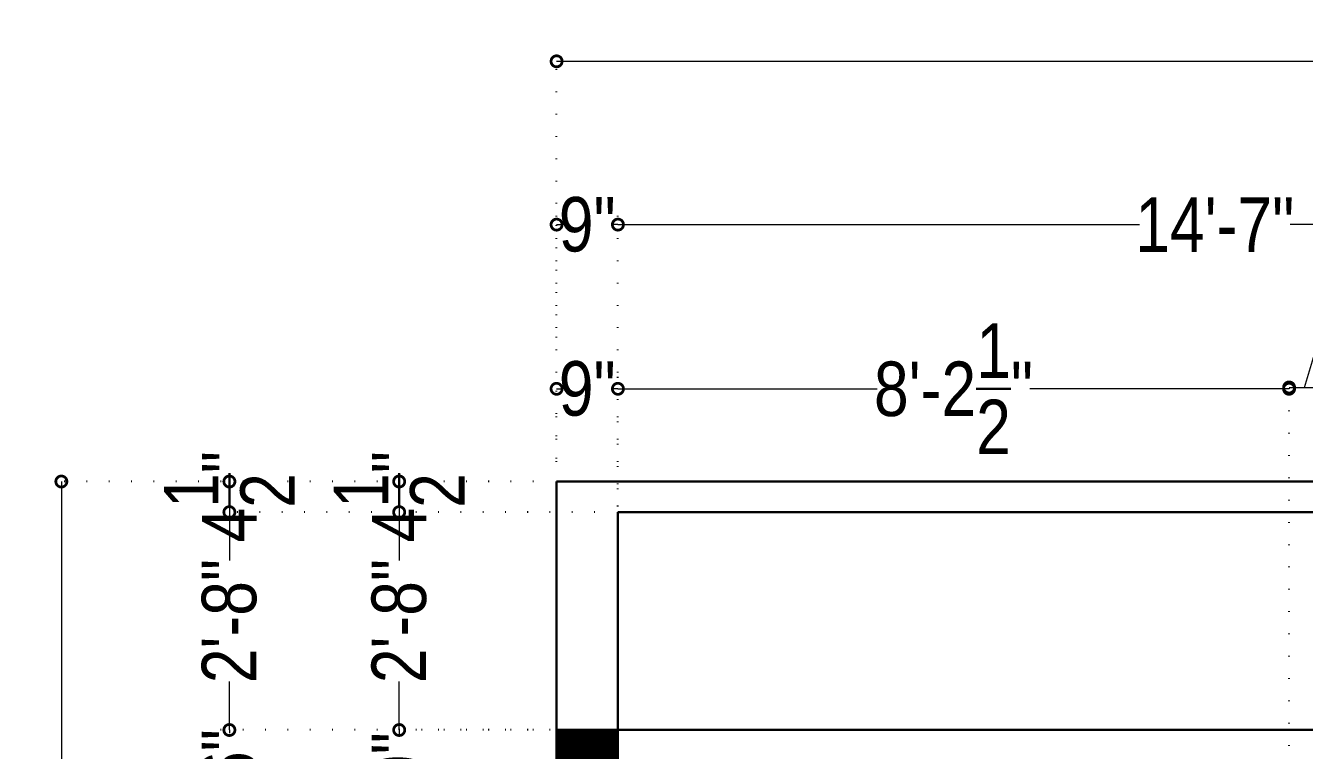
# Model space of a CAD drawing. Extents: x -454308 to 890911, y -14103 to 1343694.
# Drawn here: x 197367.3 to 197554.9, y 662159.2 to 662265.7 of the extents above; entities that cross this region are included whole.
import ezdxf

# ---------------------------------------------------------------- set-up
doc = ezdxf.new("R2010")
doc.units = 0
doc.header["$MEASUREMENT"] = 0
doc.header["$PDMODE"] = 32
doc.linetypes.add('DOT2', pattern=[3.175, 0, -3.175])
doc.layers.add('A-Wall', color=7, linetype='Continuous', lineweight=30)
doc.layers.add('AR- Dim', color=159, linetype='Continuous', lineweight=9)
doc.styles.add('AA_03.50', font='ARIALN.TTF', dxfattribs={"height": 8})
doc.dimstyles.new('AA_03.50', dxfattribs={"dimtxt": 9, "dimasz": 3.25, "dimexe": 1.75, "dimexo": 3.375, "dimgap": 0.09, "dimtad": 0, "dimdec": 0, "dimzin": 3, "dimdsep": 46, "dimlunit": 4, "dimtxsty": 'AA_03.50', "dimblk": 'DOTSMALL', "dimcen": 0.09, "dimclre": 7, "dimadec": 0, "dimazin": 0, "dimtfac": 1, "dimtdec": 0, "dimtofl": 0, "dimtmove": 0, "dimatfit": 3, "dimfxl": 1, "dimtolj": 1, "dimtzin": 0, "dimlwd": -1, "dimarcsym": 0})

# ---------------------------------------------------------------- blocks, each defined once
blk = doc.blocks.new('EGVSVS')
at = {"layer": 'A-Wall'}
h = blk.add_hatch(dxfattribs=at)
h.set_pattern_fill('ANSI31', color=256, style=0)
h.set_pattern_definition([(45, (0, 0), (-0.088388347648, 0.088388347648), [])])
h.paths.add_polyline_path([(188258.49, 672097.51), (188258.49, 672106.51), (188240.49, 672106.51), (188240.49, 672097.51)])
blk.add_lwpolyline([(188240.49, 672106.51), (188258.49, 672106.51), (188258.49, 672097.51), (188240.49, 672097.51)], close=True, dxfattribs=at)
blk = doc.blocks.new('_DotSmall')
at = {"color": 0, "linetype": 'ByBlock', "const_width": 0.5}
blk.add_lwpolyline([(-0.0625, 0, 1), (0.0625, 0, 1)], format="xyb", close=True, dxfattribs=at)
blk = doc.blocks.new('*D93')
at = {"layer": 'AR- Dim', "color": 7, "linetype": 'DOT2', "lineweight": -2, "transparency": 16777216}
for p, q in [((197445.19, 662219.9), (197445.19, 662262.21)), ((198165.16, 662219.9), (198165.16, 662262.21))]:
    blk.add_line(p, q, dxfattribs=at)
at = {"layer": 'AR- Dim', "color": 0, "transparency": 16777216}
for p, q in [((197445.19, 662260.46), (197793.79, 662260.46)), ((198165.16, 662260.46), (197816.56, 662260.46))]:
    blk.add_line(p, q, dxfattribs=at)
at = {"layer": 'DEFPOINTS', "color": 0, "lineweight": 30, "transparency": 16777216}
for p in [(198165.16, 662260.46), (197445.19, 662216.52), (198165.16, 662216.52)]:
    blk.add_point(p, dxfattribs=at)
at = {"layer": 'AR- Dim', "color": 0, "transparency": 16777216, "xscale": 3.25, "yscale": 3.25, "zscale": 3.25, "rotation": 180}
blk.add_blockref('_DotSmall', (197445.19, 662260.46), dxfattribs=at)
at = {"layer": 'AR- Dim', "color": 0, "transparency": 16777216, "xscale": 3.25, "yscale": 3.25, "zscale": 3.25}
blk.add_blockref('_DotSmall', (198165.16, 662260.46), dxfattribs=at)
at = {"layer": 'AR- Dim', "color": 0, "lineweight": 30, "transparency": 16777216, "insert": (197805.18, 662260.46), "char_height": 8, "attachment_point": 5, "style": 'AA_03.50'}
blk.add_mtext('\\A1;60\'-0"', dxfattribs=at)
blk = doc.blocks.new('*D98')
at = {"layer": 'AR- Dim', "color": 7, "linetype": 'DOT2', "lineweight": -2, "transparency": 16777216}
for p, q in [((197445.19, 662202.11), (197445.19, 662214.1)), ((197454.19, 662197.61), (197454.19, 662214.1))]:
    blk.add_line(p, q, dxfattribs=at)
at = {"layer": 'AR- Dim', "color": 0, "transparency": 16777216}
for p, q in [((197445.19, 662212.35), (197445.82, 662212.35)), ((197454.19, 662212.35), (197453.56, 662212.35))]:
    blk.add_line(p, q, dxfattribs=at)
at = {"layer": 'DEFPOINTS', "color": 0, "lineweight": 30, "transparency": 16777216}
for p in [(197454.19, 662212.35), (197445.19, 662198.73), (197454.19, 662194.23)]:
    blk.add_point(p, dxfattribs=at)
at = {"layer": 'AR- Dim', "color": 0, "transparency": 16777216, "xscale": 3.25, "yscale": 3.25, "zscale": 3.25, "rotation": 180}
blk.add_blockref('_DotSmall', (197445.19, 662212.35), dxfattribs=at)
at = {"layer": 'AR- Dim', "color": 0, "transparency": 16777216, "xscale": 3.25, "yscale": 3.25, "zscale": 3.25}
blk.add_blockref('_DotSmall', (197454.19, 662212.35), dxfattribs=at)
at = {"layer": 'AR- Dim', "color": 0, "lineweight": 30, "transparency": 16777216, "insert": (197449.69, 662212.35), "char_height": 8, "attachment_point": 5, "style": 'AA_03.50'}
blk.add_mtext('\\A1;9"', dxfattribs=at)
blk = doc.blocks.new('*D99')
at = {"layer": 'AR- Dim', "color": 7, "linetype": 'DOT2', "lineweight": -2, "transparency": 16777216}
for p, q in [((197454.19, 662197.61), (197454.19, 662214.1)), ((197552.69, 662156.65), (197552.69, 662214.1))]:
    blk.add_line(p, q, dxfattribs=at)
at = {"layer": 'AR- Dim', "color": 0, "transparency": 16777216}
for p, q in [((197454.19, 662212.35), (197492.22, 662212.35)), ((197552.69, 662212.35), (197514.66, 662212.35))]:
    blk.add_line(p, q, dxfattribs=at)
at = {"layer": 'DEFPOINTS', "color": 0, "lineweight": 30, "transparency": 16777216}
for p in [(197552.69, 662212.35), (197454.19, 662194.23), (197552.69, 662153.27)]:
    blk.add_point(p, dxfattribs=at)
at = {"layer": 'AR- Dim', "color": 0, "transparency": 16777216, "xscale": 3.25, "yscale": 3.25, "zscale": 3.25, "rotation": 180}
blk.add_blockref('_DotSmall', (197454.19, 662212.35), dxfattribs=at)
at = {"layer": 'AR- Dim', "color": 0, "transparency": 16777216, "xscale": 3.25, "yscale": 3.25, "zscale": 3.25}
blk.add_blockref('_DotSmall', (197552.69, 662212.35), dxfattribs=at)
at = {"layer": 'AR- Dim', "color": 0, "lineweight": 30, "transparency": 16777216, "insert": (197503.44, 662212.35), "char_height": 8, "attachment_point": 5, "style": 'AA_03.50'}
blk.add_mtext('\\A1;8\'-2{\\H1.000000x;\\S1/2;}"', dxfattribs=at)
blk = doc.blocks.new('*D100')
at = {"layer": 'AR- Dim', "color": 0, "transparency": 16777216}
for p, q in [((197554.94, 662212.55), (197558.32, 662223.81)), ((197558.32, 662223.81), (197558.5, 662223.81)), ((197552.69, 662212.55), (197557.19, 662212.55))]:
    blk.add_line(p, q, dxfattribs=at)
at = {"layer": 'AR- Dim', "color": 7, "linetype": 'DOT2', "lineweight": -2, "transparency": 16777216}
for p, q in [((197552.69, 662156.65), (197552.69, 662214.3)), ((197557.19, 662156.65), (197557.19, 662214.3))]:
    blk.add_line(p, q, dxfattribs=at)
at = {"layer": 'DEFPOINTS', "color": 0, "lineweight": 30, "transparency": 16777216}
for p in [(197557.19, 662212.55), (197552.69, 662153.27), (197557.19, 662153.27)]:
    blk.add_point(p, dxfattribs=at)
at = {"layer": 'AR- Dim', "color": 0, "transparency": 16777216, "xscale": 3.25, "yscale": 3.25, "zscale": 3.25, "rotation": 180}
blk.add_blockref('_DotSmall', (197552.69, 662212.55), dxfattribs=at)
at = {"layer": 'AR- Dim', "color": 0, "transparency": 16777216, "xscale": 3.25, "yscale": 3.25, "zscale": 3.25}
blk.add_blockref('_DotSmall', (197557.19, 662212.55), dxfattribs=at)
at = {"layer": 'AR- Dim', "color": 0, "lineweight": 30, "transparency": 16777216, "insert": (197564.9, 662223.81), "char_height": 8, "attachment_point": 5, "style": 'AA_03.50'}
blk.add_mtext('\\A1;4{\\H1.000000x;\\S1/2;}"', dxfattribs=at)
blk = doc.blocks.new('*D112')
at = {"layer": 'AR- Dim', "color": 7, "linetype": 'DOT2', "lineweight": -2, "transparency": 16777216}
for p, q in [((197445.19, 662165.61), (197445.19, 662238.22)), ((197454.19, 662165.61), (197454.19, 662238.22))]:
    blk.add_line(p, q, dxfattribs=at)
at = {"layer": 'AR- Dim', "color": 0, "transparency": 16777216}
for p, q in [((197445.19, 662236.47), (197445.82, 662236.47)), ((197454.19, 662236.47), (197453.56, 662236.47))]:
    blk.add_line(p, q, dxfattribs=at)
at = {"layer": 'DEFPOINTS', "color": 0, "lineweight": 30, "transparency": 16777216}
for p in [(197454.19, 662236.47), (197445.19, 662162.23), (197454.19, 662162.23)]:
    blk.add_point(p, dxfattribs=at)
at = {"layer": 'AR- Dim', "color": 0, "transparency": 16777216, "xscale": 3.25, "yscale": 3.25, "zscale": 3.25, "rotation": 180}
blk.add_blockref('_DotSmall', (197445.19, 662236.47), dxfattribs=at)
at = {"layer": 'AR- Dim', "color": 0, "transparency": 16777216, "xscale": 3.25, "yscale": 3.25, "zscale": 3.25}
blk.add_blockref('_DotSmall', (197454.19, 662236.47), dxfattribs=at)
at = {"layer": 'AR- Dim', "color": 0, "lineweight": 30, "transparency": 16777216, "insert": (197449.69, 662236.47), "char_height": 8, "attachment_point": 5, "style": 'AA_03.50'}
blk.add_mtext('\\A1;9"', dxfattribs=at)
blk = doc.blocks.new('*D113')
at = {"layer": 'AR- Dim', "color": 7, "linetype": 'DOT2', "lineweight": -2, "transparency": 16777216}
for p, q in [((197454.19, 662165.61), (197454.19, 662238.22)), ((197629.36, 662165.61), (197629.36, 662238.22))]:
    blk.add_line(p, q, dxfattribs=at)
at = {"layer": 'AR- Dim', "color": 0, "transparency": 16777216}
for p, q in [((197454.19, 662236.47), (197530.72, 662236.47)), ((197629.36, 662236.47), (197552.84, 662236.47))]:
    blk.add_line(p, q, dxfattribs=at)
at = {"layer": 'DEFPOINTS', "color": 0, "lineweight": 30, "transparency": 16777216}
for p in [(197629.36, 662236.47), (197454.19, 662162.23), (197629.36, 662162.23)]:
    blk.add_point(p, dxfattribs=at)
at = {"layer": 'AR- Dim', "color": 0, "transparency": 16777216, "xscale": 3.25, "yscale": 3.25, "zscale": 3.25, "rotation": 180}
blk.add_blockref('_DotSmall', (197454.19, 662236.47), dxfattribs=at)
at = {"layer": 'AR- Dim', "color": 0, "transparency": 16777216, "xscale": 3.25, "yscale": 3.25, "zscale": 3.25}
blk.add_blockref('_DotSmall', (197629.36, 662236.47), dxfattribs=at)
at = {"layer": 'AR- Dim', "color": 0, "lineweight": 30, "transparency": 16777216, "insert": (197541.78, 662236.47), "char_height": 8, "attachment_point": 5, "style": 'AA_03.50'}
blk.add_mtext('\\A1;14\'-7"', dxfattribs=at)
blk = doc.blocks.new('*D123')
at = {"layer": 'AR- Dim', "color": 7, "linetype": 'DOT2', "lineweight": -2, "transparency": 16777216}
for p, q in [((197441.82, 662198.73), (197420.34, 662198.73)), ((197450.82, 662194.23), (197420.34, 662194.23))]:
    blk.add_line(p, q, dxfattribs=at)
at = {"layer": 'AR- Dim', "color": 0, "transparency": 16777216}
blk.add_line((197422.09, 662198.73), (197422.09, 662194.23), dxfattribs=at)
at = {"layer": 'DEFPOINTS', "color": 0, "lineweight": 30, "transparency": 16777216}
for p in [(197445.19, 662198.73), (197422.09, 662194.23), (197454.19, 662194.23)]:
    blk.add_point(p, dxfattribs=at)
at = {"layer": 'AR- Dim', "color": 0, "transparency": 16777216, "xscale": 3.25, "yscale": 3.25, "zscale": 3.25}
for p, rotation in [((197422.09, 662198.73), 90), ((197422.09, 662194.23), 270)]:
    blk.add_blockref('_DotSmall', p, dxfattribs=dict(at, rotation=rotation))
at = {"layer": 'AR- Dim', "color": 0, "lineweight": 30, "transparency": 16777216, "insert": (197422.09, 662196.48), "char_height": 8, "attachment_point": 5, "rotation": 90, "style": 'AA_03.50'}
blk.add_mtext('\\A1;4{\\H1.000000x;\\S1/2;}"', dxfattribs=at)
blk = doc.blocks.new('*D124')
at = {"layer": 'AR- Dim', "color": 7, "linetype": 'DOT2', "lineweight": -2, "transparency": 16777216}
for p, q in [((197450.82, 662194.23), (197420.34, 662194.23)), ((197450.82, 662162.23), (197420.34, 662162.23))]:
    blk.add_line(p, q, dxfattribs=at)
at = {"layer": 'AR- Dim', "color": 0, "transparency": 16777216}
for p, q in [((197422.09, 662194.23), (197422.09, 662187.11)), ((197422.09, 662162.23), (197422.09, 662169.36))]:
    blk.add_line(p, q, dxfattribs=at)
at = {"layer": 'DEFPOINTS', "color": 0, "lineweight": 30, "transparency": 16777216}
for p in [(197454.19, 662194.23), (197422.09, 662162.23), (197454.19, 662162.23)]:
    blk.add_point(p, dxfattribs=at)
at = {"layer": 'AR- Dim', "color": 0, "transparency": 16777216, "xscale": 3.25, "yscale": 3.25, "zscale": 3.25}
for p, rotation in [((197422.09, 662194.23), 90), ((197422.09, 662162.23), 270)]:
    blk.add_blockref('_DotSmall', p, dxfattribs=dict(at, rotation=rotation))
at = {"layer": 'AR- Dim', "color": 0, "lineweight": 30, "transparency": 16777216, "insert": (197422.09, 662178.23), "char_height": 8, "attachment_point": 5, "rotation": 90, "style": 'AA_03.50'}
blk.add_mtext('\\A1;2\'-8"', dxfattribs=at)
blk = doc.blocks.new('*D125')
at = {"layer": 'AR- Dim', "color": 7, "linetype": 'DOT2', "lineweight": -2, "transparency": 16777216}
for p, q in [((197450.82, 662162.23), (197420.34, 662162.23)), ((197450.82, 662153.23), (197420.34, 662153.23))]:
    blk.add_line(p, q, dxfattribs=at)
at = {"layer": 'AR- Dim', "color": 0, "transparency": 16777216}
for p, q in [((197422.09, 662162.23), (197422.09, 662161.6)), ((197422.09, 662153.23), (197422.09, 662153.87))]:
    blk.add_line(p, q, dxfattribs=at)
at = {"layer": 'DEFPOINTS', "color": 0, "lineweight": 30, "transparency": 16777216}
for p in [(197454.19, 662162.23), (197422.09, 662153.23), (197454.19, 662153.23)]:
    blk.add_point(p, dxfattribs=at)
at = {"layer": 'AR- Dim', "color": 0, "transparency": 16777216, "xscale": 3.25, "yscale": 3.25, "zscale": 3.25}
for p, rotation in [((197422.09, 662162.23), 90), ((197422.09, 662153.23), 270)]:
    blk.add_blockref('_DotSmall', p, dxfattribs=dict(at, rotation=rotation))
at = {"layer": 'AR- Dim', "color": 0, "lineweight": 30, "transparency": 16777216, "insert": (197422.09, 662157.73), "char_height": 8, "attachment_point": 5, "rotation": 90, "style": 'AA_03.50'}
blk.add_mtext('\\A1;9"', dxfattribs=at)
blk = doc.blocks.new('*D132')
at = {"layer": 'AR- Dim', "color": 7, "linetype": 'DOT2', "lineweight": -2, "transparency": 16777216}
for p, q in [((197441.82, 662198.73), (197395.42, 662198.73)), ((197450.82, 662194.23), (197395.42, 662194.23))]:
    blk.add_line(p, q, dxfattribs=at)
at = {"layer": 'AR- Dim', "color": 0, "transparency": 16777216}
blk.add_line((197397.17, 662198.73), (197397.17, 662194.23), dxfattribs=at)
at = {"layer": 'DEFPOINTS', "color": 0, "lineweight": 30, "transparency": 16777216}
for p in [(197445.19, 662198.73), (197397.17, 662194.23), (197454.19, 662194.23)]:
    blk.add_point(p, dxfattribs=at)
at = {"layer": 'AR- Dim', "color": 0, "transparency": 16777216, "xscale": 3.25, "yscale": 3.25, "zscale": 3.25}
for p, rotation in [((197397.17, 662198.73), 90), ((197397.17, 662194.23), 270)]:
    blk.add_blockref('_DotSmall', p, dxfattribs=dict(at, rotation=rotation))
at = {"layer": 'AR- Dim', "color": 0, "lineweight": 30, "transparency": 16777216, "insert": (197397.17, 662196.48), "char_height": 8, "attachment_point": 5, "rotation": 90, "style": 'AA_03.50'}
blk.add_mtext('\\A1;4{\\H1.000000x;\\S1/2;}"', dxfattribs=at)
blk = doc.blocks.new('*D133')
at = {"layer": 'AR- Dim', "color": 7, "linetype": 'DOT2', "lineweight": -2, "transparency": 16777216}
for p, q in [((197450.82, 662194.23), (197395.42, 662194.23)), ((197441.82, 662162.23), (197395.42, 662162.23))]:
    blk.add_line(p, q, dxfattribs=at)
at = {"layer": 'AR- Dim', "color": 0, "transparency": 16777216}
for p, q in [((197397.17, 662194.23), (197397.17, 662187.11)), ((197397.17, 662162.23), (197397.17, 662169.36))]:
    blk.add_line(p, q, dxfattribs=at)
at = {"layer": 'DEFPOINTS', "color": 0, "lineweight": 30, "transparency": 16777216}
for p in [(197454.19, 662194.23), (197397.17, 662162.23), (197445.19, 662162.23)]:
    blk.add_point(p, dxfattribs=at)
at = {"layer": 'AR- Dim', "color": 0, "transparency": 16777216, "xscale": 3.25, "yscale": 3.25, "zscale": 3.25}
for p, rotation in [((197397.17, 662194.23), 90), ((197397.17, 662162.23), 270)]:
    blk.add_blockref('_DotSmall', p, dxfattribs=dict(at, rotation=rotation))
at = {"layer": 'AR- Dim', "color": 0, "lineweight": 30, "transparency": 16777216, "insert": (197397.17, 662178.23), "char_height": 8, "attachment_point": 5, "rotation": 90, "style": 'AA_03.50'}
blk.add_mtext('\\A1;2\'-8"', dxfattribs=at)
blk = doc.blocks.new('*D134')
at = {"layer": 'AR- Dim', "color": 7, "linetype": 'DOT2', "lineweight": -2, "transparency": 16777216}
for p, q in [((197441.82, 662162.23), (197395.42, 662162.23)), ((197441.82, 662144.23), (197395.42, 662144.23))]:
    blk.add_line(p, q, dxfattribs=at)
at = {"layer": 'AR- Dim', "color": 0, "transparency": 16777216}
for p, q in [((197397.17, 662162.23), (197397.17, 662161.74)), ((197397.17, 662144.23), (197397.17, 662144.72))]:
    blk.add_line(p, q, dxfattribs=at)
at = {"layer": 'DEFPOINTS', "color": 0, "lineweight": 30, "transparency": 16777216}
for p in [(197445.19, 662162.23), (197397.17, 662144.23), (197445.19, 662144.23)]:
    blk.add_point(p, dxfattribs=at)
at = {"layer": 'AR- Dim', "color": 0, "transparency": 16777216, "xscale": 3.25, "yscale": 3.25, "zscale": 3.25}
for p, rotation in [((197397.17, 662162.23), 90), ((197397.17, 662144.23), 270)]:
    blk.add_blockref('_DotSmall', p, dxfattribs=dict(at, rotation=rotation))
at = {"layer": 'AR- Dim', "color": 0, "lineweight": 30, "transparency": 16777216, "insert": (197397.17, 662153.23), "char_height": 8, "attachment_point": 5, "rotation": 90, "style": 'AA_03.50'}
blk.add_mtext('\\A1;1\'-6"', dxfattribs=at)
blk = doc.blocks.new('*D141')
at = {"layer": 'AR- Dim', "color": 7, "linetype": 'DOT2', "lineweight": -2, "transparency": 16777216}
for p, q in [((197441.82, 662198.73), (197370.76, 662198.73)), ((197441.82, 661706.93), (197370.76, 661706.93))]:
    blk.add_line(p, q, dxfattribs=at)
at = {"layer": 'AR- Dim', "color": 0, "transparency": 16777216}
for p, q in [((197372.51, 662198.73), (197372.51, 661964.33)), ((197372.51, 661706.93), (197372.51, 661941.33))]:
    blk.add_line(p, q, dxfattribs=at)
at = {"layer": 'DEFPOINTS', "color": 0, "lineweight": 30, "transparency": 16777216}
for p in [(197445.19, 662198.73), (197372.51, 661706.93), (197445.19, 661706.93)]:
    blk.add_point(p, dxfattribs=at)
at = {"layer": 'AR- Dim', "color": 0, "transparency": 16777216, "xscale": 3.25, "yscale": 3.25, "zscale": 3.25}
for p, rotation in [((197372.51, 662198.73), 90), ((197372.51, 661706.93), 270)]:
    blk.add_blockref('_DotSmall', p, dxfattribs=dict(at, rotation=rotation))
at = {"layer": 'AR- Dim', "color": 0, "lineweight": 30, "transparency": 16777216, "insert": (197372.51, 661952.83), "char_height": 8, "attachment_point": 5, "rotation": 90, "style": 'AA_03.50'}
blk.add_mtext('\\A1;41\'-0"', dxfattribs=at)

msp = doc.modelspace()

# ---------------------------------------------------------------- linework, layer by layer
at = {"layer": 'A-Wall'}
for p, q in [((197445.191, 662198.732), (198165.164, 662198.732)), ((197454.191, 662194.232), (198165.164, 662194.232)), ((197454.191, 662162.232), (197454.191, 662194.232))]:
    msp.add_line(p, q, dxfattribs=at)
for points in [[(197445.191, 662198.732), (197445.191, 661706.931)], [(197494.609, 662162.232), (197445.191, 662162.232)], [(197585.277, 662162.232), (197494.609, 662162.232)]]:
    msp.add_lwpolyline(points, dxfattribs=at)

# ---------------------------------------------------------------- block references
at = {"layer": 'A-Wall', "rotation": 270}
msp.add_blockref('EGVSVS', (-474652.315, 850402.725), dxfattribs=at)

# ---------------------------------------------------------------- dimensions: what is measured, and where the dimension line sits
at = {"layer": 'AR- Dim', "lineweight": 30}
for base, p1, p2, override, picture, middle in [((198165.164, 662260.462), (197445.191, 662216.521), (198165.164, 662216.521), {"dimtxt": 8, "dimdec": 1, "dimtdec": 1, "dimtmove": 1, "dimfxl": 0.1}, '*D93', (197805.177, 662260.462)), ((197454.191, 662236.472), (197445.191, 662162.232), (197454.191, 662162.232), {"dimtxt": 8, "dimdec": 1, "dimtdec": 1, "dimfxl": 0.1}, '*D112', (197449.691, 662236.472)), ((197629.362, 662236.472), (197454.191, 662162.232), (197629.362, 662162.232), {"dimtxt": 8, "dimdec": 1, "dimtdec": 1, "dimtmove": 1, "dimfxl": 0.1}, '*D113', (197541.777, 662236.472)), ((197557.191, 662212.554), (197552.691, 662153.273), (197557.191, 662153.273), {"dimtxt": 8, "dimdec": 1, "dimtdec": 1, "dimtmove": 1, "dimfxl": 0.1}, '*D100', (197558.586, 662223.806)), ((197552.691, 662212.351), (197454.191, 662194.232), (197552.691, 662153.273), {"dimtxt": 8, "dimdec": 1, "dimtdec": 1, "dimtmove": 1, "dimfxl": 0.1}, '*D99', (197503.441, 662212.351)), ((197454.191, 662212.351), (197445.191, 662198.732), (197454.191, 662194.232), {"dimtxt": 8, "dimdec": 1, "dimtdec": 1, "dimfxl": 0.1}, '*D98', (197449.691, 662212.351))]:
    dim = msp.add_linear_dim(base=base, p1=p1, p2=p2, dimstyle='AA_03.50', override=override, dxfattribs=at)
    dim.commit()
    dim.dimension.update_dxf_attribs({"geometry": picture, "text_midpoint": middle})
for base, picture, middle in [((197397.17, 662194.232), '*D132', (197397.17, 662196.482)), ((197422.09, 662194.232), '*D123', (197422.09, 662196.482))]:
    dim = msp.add_linear_dim(base=base, p1=(197445.191, 662198.732), p2=(197454.191, 662194.232), angle=90, dimstyle='AA_03.50', override={"dimtxt": 8, "dimdec": 1, "dimtdec": 1, "dimfxl": 0.1}, dxfattribs=at)
    dim.commit()
    dim.dimension.update_dxf_attribs({"geometry": picture, "text_midpoint": middle, "dimtype": 160})
for base, p1, p2, override, picture, middle in [((197372.508, 661706.931), (197445.191, 662198.732), (197445.191, 661706.931), {"dimtxt": 8, "dimdec": 1, "dimtdec": 1, "dimfxl": 0.1}, '*D141', (197372.508, 661952.831)), ((197397.17, 662162.232), (197454.191, 662194.232), (197445.191, 662162.232), {"dimtxt": 8, "dimdec": 1, "dimtdec": 1, "dimtmove": 1, "dimfxl": 0.1}, '*D133', (197397.17, 662178.232)), ((197422.09, 662162.232), (197454.191, 662194.232), (197454.191, 662162.232), {"dimtxt": 8, "dimdec": 1, "dimtdec": 1, "dimtmove": 1, "dimfxl": 0.1}, '*D124', (197422.09, 662178.232)), ((197397.17, 662144.232), (197445.191, 662162.232), (197445.191, 662144.232), {"dimtxt": 8, "dimdec": 1, "dimtdec": 1, "dimtmove": 1, "dimfxl": 0.1}, '*D134', (197397.17, 662153.232)), ((197422.09, 662153.232), (197454.191, 662162.232), (197454.191, 662153.232), {"dimtxt": 8, "dimdec": 1, "dimtdec": 1, "dimtmove": 1, "dimfxl": 0.1}, '*D125', (197422.09, 662157.732))]:
    dim = msp.add_linear_dim(base=base, p1=p1, p2=p2, angle=90, dimstyle='AA_03.50', override=override, dxfattribs=at)
    dim.commit()
    dim.dimension.update_dxf_attribs({"geometry": picture, "text_midpoint": middle})

doc.saveas('drawing.dxf')
